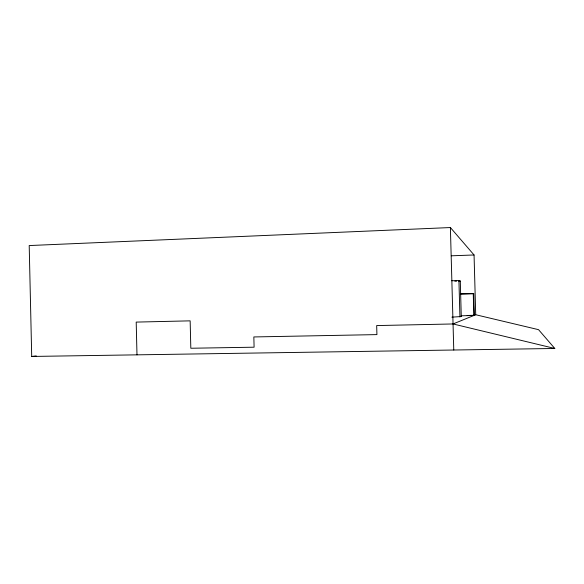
<?xml version="1.0" encoding="UTF-8"?>
<svg xmlns="http://www.w3.org/2000/svg" width="584" height="584" viewBox="0 0 584 584"><rect width="100%" height="100%" fill="white"/><g stroke="black" fill="none" stroke-linecap="round" stroke-linejoin="round"><path stroke-width="0.88" d="M136.984 354.846L136.203 322.098L190.15 320.85L190.822 348.247L254.098 347.195L253.843 336.946L376.921 334.603L376.68 325.573L453.053 323.959L475.719 314.739L538.55 329.668L554.8 348.473L31.711 356.452L29.2 245.557L450.388 227.548L474.055 254.974L475.719 314.739L473.916 314.783M451.87 317.156L461.272 316.535L460.287 281.021L458.929 280.539L451.76 280.758M31.711 356.452L36.237 355.919M451.286 255.807L474.055 254.974M454.819 281.189L456.644 281.138M458.462 281.079L460.287 281.021M460.535 293.92L473.748 293.642L474.354 315.294L467.178 315.462M460.301 294.015L473.748 293.642M461.141 315.791L473.858 315.499L473.252 293.569M459.528 316.572L461.272 316.535M453.053 323.959L554.8 348.473M458.929 280.539L459.936 316.973M450.388 227.548L453.768 350.013"/></g></svg>
